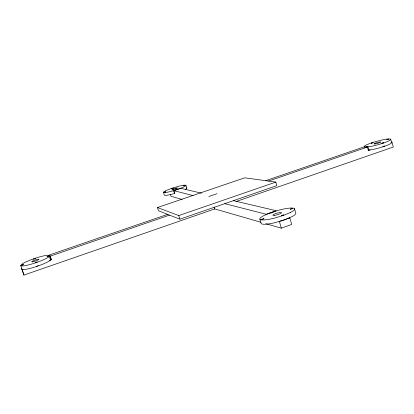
<?xml version="1.0" encoding="UTF-8"?>
<svg xmlns="http://www.w3.org/2000/svg" width="414" height="414" viewBox="0 0 414 414"><rect width="100%" height="100%" fill="white"/><g stroke="black" fill="none" stroke-linecap="round" stroke-linejoin="round"><path stroke-width="0.62" d="M214.141 207.135L214.695 208.946L23.96 275.067L20.7 265.555L22.325 263.837A15.39 2.21 -18.9 0 1 47.325 255.257L49.809 255.552L50.994 259.055L50.803 259.744L49.633 260.732A15.38 2.272 -18.9 0 1 37.42 266.176A15.38 2.272 -18.9 0 1 24.235 269.493L22.594 269.473L21.916 269.079M49.809 255.552L49.608 256.225L48.433 257.197A15.39 2.21 -18.9 0 1 36.194 262.605A15.39 2.21 -18.9 0 1 23.008 265.943L21.373 265.933L20.7 265.555M38.238 265.622L37.845 265.855M383.105 146.344L382.831 146.504L383.861 146.354M384.068 146.287L384.523 146.059L383.933 146.095M265.845 223.689L281.349 228.171L291.71 224.445L289.805 217.945L289.443 217.857M279.077 221.562L289.805 217.945M177.901 189.276L182.496 187.532A11.789 1.392 -17.3 0 0 177.927 186.486L175.065 187.304A14.247 1.687 -17.3 0 0 169.455 189.188L167.08 190.135A11.789 1.392 -17.3 0 0 163.727 192.557A11.789 1.392 -17.3 0 0 171.406 191.268L176.69 189.684M179.904 219.182L276.868 185.627L275.827 182.088L244.762 177.818L157.449 207.549L158.469 210.778L179.904 219.182L178.77 215.565L157.449 207.549M236.42 201.416L393.3 147.037L391.986 142.173L390.904 142.173M167.623 214.364L49.452 254.952L50.166 256.162L169.528 215.114M268.526 181.073L367.399 147.073L368.3 150.339L370.106 149.718M178.77 215.565L275.827 182.088M23.96 275.067L22.128 269.762L22.956 269.478M49.344 260.375L51.362 259.676L50.166 256.162M391.986 142.173L391.401 142.369L391.665 142.69A13.838 1.863 -15.4 0 1 384.44 146.297A13.838 1.863 -15.4 0 1 370.954 149.837L368.3 150.225M208.832 196.495L216.998 193.7M265.731 180.67L363.699 147.022L367.399 147.073M163.458 192.251L164.332 195.035A11.783 1.428 -17.3 0 0 172.296 194.094L174.708 193.483L173.823 190.652L180.763 188.308L201.509 193.178M37.389 266.031L36.561 266.238M365.862 147.053L370.054 146.561A13.848 1.811 -15.5 0 0 383.54 143.006A13.848 1.811 -15.5 0 0 390.78 139.435L391.665 142.69M365.215 147.042L364.336 146.918L364.108 146.489A13.848 1.811 -15.5 0 1 384.559 139.471L387.219 139.057A16.695 2.189 -15.5 0 1 390.449 139.037L390.78 139.435M233.408 200.666L276.252 210.721L266.243 214.261L224.75 203.662M173.823 190.652L193.141 195.589M182.129 199.481L170.966 196.257L170.413 194.487M214.374 208.806L260.882 222.256M50.994 259.055L51.362 259.676M49.349 256.442L50.544 259.961M173.694 190.616L174.579 193.447M185.974 185.441L186.843 188.235M21.709 268.401L22.128 269.762M259.863 219.146L261.13 223.394A18.092 3.359 -16.3 0 0 275.476 222.546L284.62 219.798L292.041 216.631A18.092 3.359 -16.3 0 0 295.751 212.998L294.509 208.734M279.424 221.656L281.349 228.171M367.989 146.872L368.89 150.137M186.507 187.951A11.783 1.428 -17.3 0 1 185.229 189.477M292.47 208.573L290.312 209.225L292.47 208.573M283.662 214.928L281.458 215.59L283.662 214.928M273.043 212.351L270.916 212.987L273.043 212.351M263.925 218.701L261.751 219.353L263.925 218.701M48.904 255.862L47.098 256.483L48.904 255.862M37.032 262.015L35.19 262.652L37.032 262.015M35.433 258.481L33.643 259.097L35.433 258.481M23.448 264.613L21.616 265.239L23.448 264.613M184.986 185.41L183.599 185.855L184.986 185.41M177.699 189.188L176.276 189.617L177.699 189.188M388.617 139.187L386.914 139.668L388.617 139.187M173.207 188.085L171.769 188.52L173.207 188.085M383.628 142.768L381.936 143.218L383.628 142.768M165.791 191.873L164.399 192.319L165.791 191.873M372.952 142.742L371.311 143.182L372.952 142.742M367.782 146.344L366.116 146.784L367.782 146.344M290.773 212.304L283.342 215.451L274.192 218.204A18.107 3.265 -16.3 0 1 260.841 219.772A18.107 3.265 -16.3 0 1 263.987 215.528L271.253 212.491L280.04 209.846A18.107 3.265 -16.3 0 1 290.773 212.304M274.42 215.378A4.528 0.818 -16.3 0 0 281.468 212.868A4.528 0.818 -16.3 0 0 275.646 213.583A4.528 0.818 -16.3 0 0 274.42 215.378M173.233 189.607A2.95 0.347 -17.3 0 0 177.528 187.992A2.95 0.347 -17.3 0 0 173.373 188.939A2.95 0.347 -17.3 0 0 173.233 189.607M32.908 261.777A3.845 0.554 -18.9 0 0 38.885 259.459A3.845 0.554 -18.9 0 0 34.134 260.38A3.845 0.554 -18.9 0 0 32.908 261.777M375.586 143.865A3.462 0.45 -15.5 0 0 380.725 142.095A3.462 0.45 -15.5 0 0 375.855 142.98A3.462 0.45 -15.5 0 0 375.586 143.865"/></g></svg>
